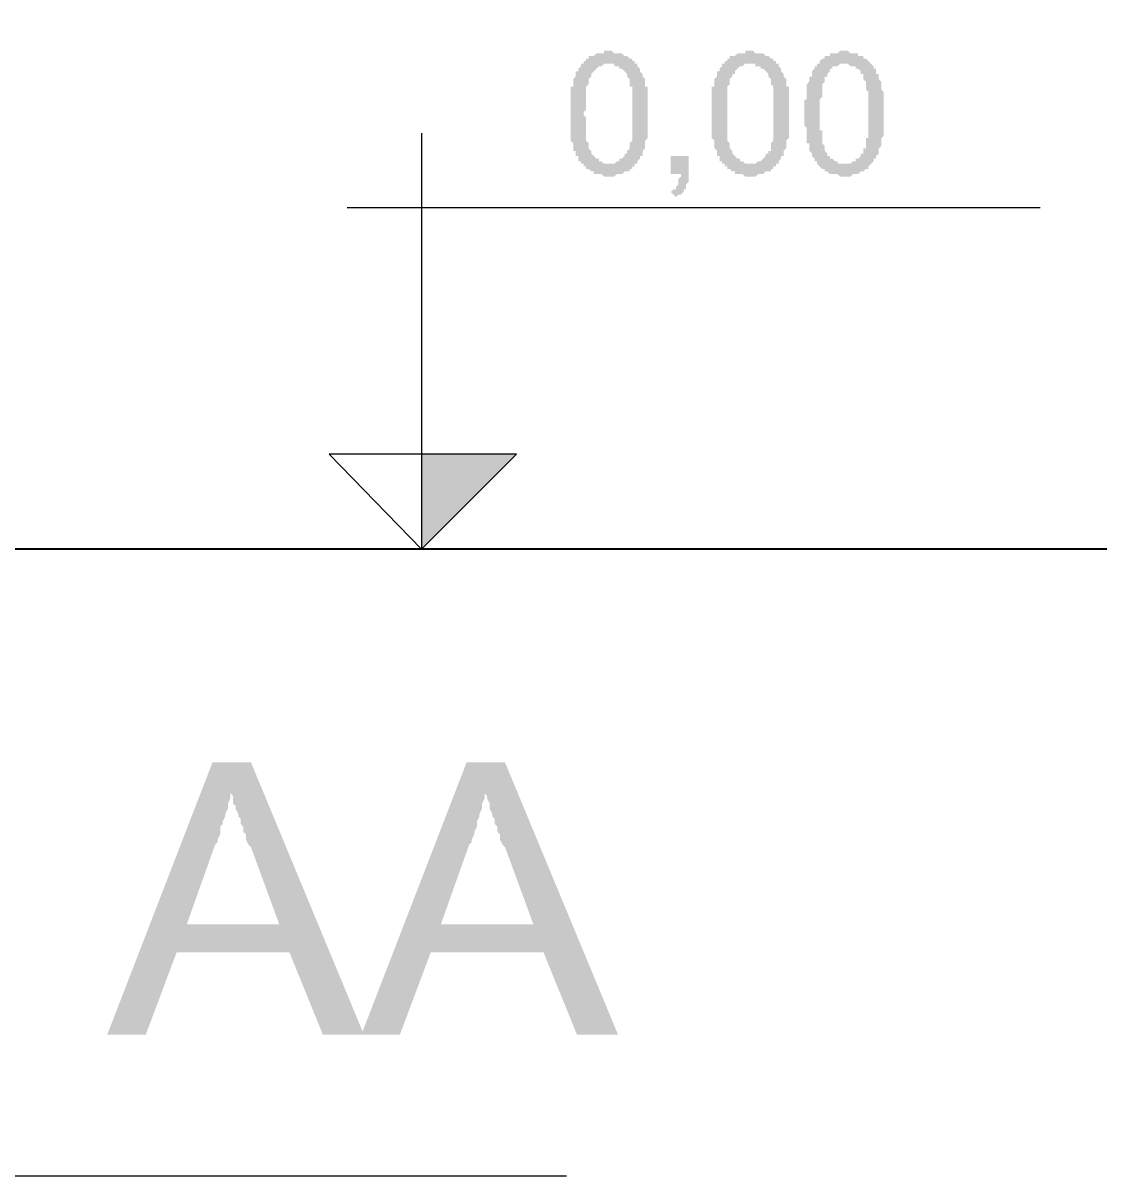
# Model space of a CAD drawing. Header units: millimetres. Extents: x 501.7 to 522.3, y 459.6 to 471.4.
# Drawn here: x 505.655 to 507.429, y 460.22 to 462.121 of the extents above; entities that cross this region are included whole.
import ezdxf

# ---------------------------------------------------------------- set-up
doc = ezdxf.new("R2010")
doc.units = ezdxf.units.MM
for name, color, linetype in [('ARQ_ALV VS', 2, 'Continuous'), ('PDF3_SIMB_01', 7, 'Continuous'), ('PDF3_SIMB_02', 7, 'Continuous'), ('PDF3_SIMB_TXT', 7, 'Continuous')]:
    doc.layers.add(name, color=color, linetype=linetype)
doc.layers.add('ARQ_COTA_AZUL', color=5, linetype='Continuous', lineweight=20, true_color=0x0000ff)
doc.layers.add('PDF3_SIMB_PREENCHIMENTO', color=7, linetype='Continuous', true_color=0xbababa)
doc.styles.add('cota', font='arial.ttf')
doc.dimstyles.new('Info 01 - annot', dxfattribs={"dimtxt": 2, "dimasz": 3, "dimexe": 1, "dimexo": 1, "dimgap": 1, "dimtad": 1, "dimzin": 4, "dimtxsty": 'cota', "dimblk": 'DOTSMALL', "dimcen": 2, "dimdle": 1, "dimclrd": 256, "dimclre": 256, "dimclrt": 1, "dimazin": 2, "dimtfac": 0.09, "dimtix": 1, "dimtmove": 2, "dimatfit": 2, "dimfxl": 5, "dimfxlon": 1, "dimtolj": 1, "dimtzin": 4, "dimlwd": -1, "dimarcsym": 1})

# ---------------------------------------------------------------- blocks, each defined once
blk = doc.blocks.new('_DotSmall')
at = {"color": 0, "linetype": 'ByBlock', "const_width": 0.5}
blk.add_lwpolyline([(-0.0625, 0, 1), (0.0625, 0, 1)], format="xyb", close=True, dxfattribs=at)
blk = doc.blocks.new('*D40')
at = {"layer": 'ARQ_COTA_AZUL', "transparency": 16777216}
blk.add_line((502.0554, 461.1533), (502.0554, 471.1533), dxfattribs=at)
at = {"layer": 'ARQ_COTA_AZUL', "lineweight": -2, "transparency": 16777216}
for p, q in [((502.5554, 471.0533), (501.9554, 471.0533)), ((502.5554, 461.2533), (501.9554, 461.2533))]:
    blk.add_line(p, q, dxfattribs=at)
at = {"layer": 'ARQ_COTA_AZUL', "transparency": 16777216, "xscale": 0.3, "yscale": 0.3, "zscale": 0.3}
for p, rotation in [((502.0554, 471.0533), 90), ((502.0554, 461.2533), 270)]:
    blk.add_blockref('_DotSmall', p, dxfattribs=dict(at, rotation=rotation))
at = {"layer": 'ARQ_COTA_AZUL', "color": 1, "transparency": 16777216, "insert": (501.8352, 466.1533), "char_height": 0.2, "attachment_point": 5, "rotation": 90, "style": 'cota'}
blk.add_mtext('\\A1;9,80', dxfattribs=at)

msp = doc.modelspace()

# ---------------------------------------------------------------- hatches: boundary and pattern name
at = {"layer": 'PDF3_SIMB_TXT', "transparency": 33554559}
h = msp.add_hatch(color=256, dxfattribs=at)
h.paths.add_polyline_path([(506.5578, 461.969), (506.5578, 461.9733), (506.5578, 461.9775), (506.5578, 461.9817), (506.5578, 461.986), (506.5578, 461.986), (506.5578, 461.9902), (506.5578, 461.9944), (506.5578, 461.9944), (506.5578, 461.9987), (506.5578, 462.0029), (506.5578, 462.0029), (506.5578, 462.0071), (506.5578, 462.0114), (506.5578, 462.0114), (506.5578, 462.0156), (506.562, 462.0156), (506.562, 462.0198), (506.562, 462.0241), (506.562, 462.0241), (506.562, 462.0283), (506.562, 462.0283), (506.5663, 462.0325), (506.5663, 462.0325), (506.5663, 462.0368), (506.5663, 462.041), (506.5705, 462.041), (506.5705, 462.0452), (506.5705, 462.0452), (506.5747, 462.0495), (506.5747, 462.0495), (506.5747, 462.0537), (506.579, 462.0537), (506.579, 462.0579), (506.5832, 462.0579), (506.5832, 462.0622), (506.5832, 462.0622), (506.5874, 462.0622), (506.5874, 462.0664), (506.5917, 462.0664), (506.5917, 462.0664), (506.5959, 462.0664), (506.6001, 462.0706), (506.6001, 462.0706), (506.6044, 462.0706), (506.6044, 462.0706), (506.6086, 462.0706), (506.6128, 462.0706), (506.6128, 462.0749), (506.6171, 462.0749), (506.6213, 462.0749), (506.6213, 462.0749), (506.6255, 462.0749), (506.6255, 462.0749), (506.6298, 462.0706), (506.634, 462.0706), (506.634, 462.0706), (506.6382, 462.0706), (506.6425, 462.0706), (506.6425, 462.0706), (506.6467, 462.0664), (506.6467, 462.0664), (506.6509, 462.0664), (506.6509, 462.0664), (506.6552, 462.0622), (506.6552, 462.0622), (506.6594, 462.0622), (506.6594, 462.0579), (506.6636, 462.0579), (506.6636, 462.0537), (506.6679, 462.0537), (506.6679, 462.0495), (506.6679, 462.0495), (506.6721, 462.0452), (506.6721, 462.0452), (506.6721, 462.041), (506.6763, 462.0368), (506.6763, 462.0368), (506.6763, 462.0325), (506.6763, 462.0325), (506.6806, 462.0283), (506.6806, 462.0241), (506.6806, 462.0241), (506.6806, 462.0198), (506.6806, 462.0198), (506.6806, 462.0156), (506.6848, 462.0156), (506.6848, 462.0114), (506.6848, 462.0114), (506.6848, 462.0071), (506.6848, 462.0029), (506.6848, 462.0029), (506.6848, 461.9987), (506.6848, 461.9944), (506.6848, 461.9944), (506.6848, 461.9902), (506.6848, 461.986), (506.6848, 461.986), (506.6848, 461.9817), (506.6848, 461.9775), (506.6848, 461.9733), (506.6848, 461.969), (506.6848, 461.969), (506.6848, 461.969), (506.6848, 461.9648), (506.6848, 461.9606), (506.6848, 461.9563), (506.6848, 461.9563), (506.6848, 461.9521), (506.6848, 461.9479), (506.6848, 461.9436), (506.6848, 461.9436), (506.6848, 461.9394), (506.6848, 461.9352), (506.6848, 461.9352), (506.6848, 461.9309), (506.6848, 461.9309), (506.6806, 461.9267), (506.6806, 461.9225), (506.6806, 461.9225), (506.6806, 461.9182), (506.6806, 461.9182), (506.6806, 461.914), (506.6806, 461.914), (506.6763, 461.9098), (506.6763, 461.9098), (506.6763, 461.9055), (506.6763, 461.9013), (506.6721, 461.9013), (506.6721, 461.8971), (506.6721, 461.8971), (506.6679, 461.8928), (506.6679, 461.8928), (506.6679, 461.8886), (506.6636, 461.8886), (506.6636, 461.8844), (506.6594, 461.8844), (506.6594, 461.8801), (506.6594, 461.8801), (506.6552, 461.8801), (506.6552, 461.8759), (506.6509, 461.8759), (506.6467, 461.8759), (506.6467, 461.8759), (506.6425, 461.8717), (506.6425, 461.8717), (506.6382, 461.8717), (506.6382, 461.8717), (506.634, 461.8717), (506.6298, 461.8674), (506.6298, 461.8674), (506.6255, 461.8674), (506.6213, 461.8674), (506.6213, 461.8674), (506.6171, 461.8674), (506.6171, 461.8674), (506.6128, 461.8674), (506.6086, 461.8717), (506.6086, 461.8717), (506.6044, 461.8717), (506.6001, 461.8717), (506.6001, 461.8717), (506.5959, 461.8717), (506.5959, 461.8759), (506.5917, 461.8759), (506.5917, 461.8759), (506.5874, 461.8801), (506.5874, 461.8801), (506.5832, 461.8801), (506.5832, 461.8844), (506.579, 461.8844), (506.579, 461.8886), (506.5747, 461.8886), (506.5747, 461.8886), (506.5747, 461.8928), (506.5747, 461.8928), (506.5705, 461.8928), (506.5705, 461.8971), (506.5705, 461.8971), (506.5705, 461.9013), (506.5663, 461.9013), (506.5663, 461.9055), (506.5663, 461.9055), (506.5663, 461.9098), (506.562, 461.9098), (506.562, 461.914), (506.562, 461.914), (506.562, 461.9182), (506.562, 461.9225), (506.562, 461.9225), (506.5578, 461.9267), (506.5578, 461.9309), (506.5578, 461.9309), (506.5578, 461.9352), (506.5578, 461.9394), (506.5578, 461.9394), (506.5578, 461.9436), (506.5578, 461.9479), (506.5578, 461.9521), (506.5578, 461.9521), (506.5578, 461.9563), (506.5578, 461.9606), (506.5578, 461.9648), (506.5578, 461.969), (506.5578, 461.969)], flags=0)
h.paths.add_polyline_path([(506.579, 461.969), (506.5832, 461.9648), (506.5832, 461.9648), (506.5832, 461.9606), (506.5832, 461.9563), (506.5832, 461.9521), (506.5832, 461.9479), (506.5832, 461.9436), (506.5832, 461.9436), (506.5832, 461.9394), (506.5832, 461.9352), (506.5832, 461.9352), (506.5832, 461.9309), (506.5832, 461.9267), (506.5832, 461.9267), (506.5874, 461.9225), (506.5874, 461.9225), (506.5874, 461.9182), (506.5874, 461.9182), (506.5874, 461.914), (506.5874, 461.914), (506.5917, 461.9098), (506.5917, 461.9098), (506.5917, 461.9055), (506.5917, 461.9055), (506.5917, 461.9055), (506.5959, 461.9013), (506.5959, 461.9013), (506.6001, 461.8971), (506.6001, 461.8971), (506.6044, 461.8971), (506.6044, 461.8928), (506.6086, 461.8928), (506.6086, 461.8928), (506.6128, 461.8886), (506.6128, 461.8886), (506.6171, 461.8886), (506.6213, 461.8886), (506.6213, 461.8886), (506.6255, 461.8886), (506.6255, 461.8886), (506.6298, 461.8886), (506.6298, 461.8886), (506.634, 461.8928), (506.634, 461.8928), (506.6382, 461.8928), (506.6382, 461.8971), (506.6425, 461.8971), (506.6425, 461.8971), (506.6467, 461.9013), (506.6467, 461.9055), (506.6509, 461.9055), (506.6509, 461.9055), (506.6509, 461.9098), (506.6509, 461.9098), (506.6509, 461.9098), (506.6552, 461.914), (506.6552, 461.914), (506.6552, 461.9182), (506.6552, 461.9182), (506.6552, 461.9225), (506.6552, 461.9225), (506.6594, 461.9267), (506.6594, 461.9309), (506.6594, 461.9309), (506.6594, 461.9352), (506.6594, 461.9394), (506.6594, 461.9394), (506.6594, 461.9436), (506.6594, 461.9479), (506.6594, 461.9521), (506.6594, 461.9563), (506.6594, 461.9563), (506.6594, 461.9606), (506.6594, 461.9648), (506.6594, 461.969), (506.6594, 461.969), (506.6594, 461.9733), (506.6594, 461.9775), (506.6594, 461.9817), (506.6594, 461.986), (506.6594, 461.9902), (506.6594, 461.9944), (506.6594, 461.9944), (506.6594, 461.9987), (506.6594, 462.0029), (506.6594, 462.0071), (506.6594, 462.0071), (506.6594, 462.0114), (506.6594, 462.0156), (506.6552, 462.0156), (506.6552, 462.0198), (506.6552, 462.0198), (506.6552, 462.0241), (506.6552, 462.0241), (506.6552, 462.0283), (506.6552, 462.0283), (506.6509, 462.0325), (506.6509, 462.0325), (506.6509, 462.0325), (506.6509, 462.0368), (506.6509, 462.0368), (506.6467, 462.041), (506.6467, 462.041), (506.6425, 462.0452), (506.6425, 462.0452), (506.6382, 462.0452), (506.6382, 462.0495), (506.634, 462.0495), (506.634, 462.0495), (506.6298, 462.0495), (506.6298, 462.0537), (506.6255, 462.0537), (506.6213, 462.0537), (506.6213, 462.0537), (506.6171, 462.0537), (506.6171, 462.0537), (506.6128, 462.0537), (506.6086, 462.0495), (506.6086, 462.0495), (506.6044, 462.0495), (506.6044, 462.0495), (506.6001, 462.0452), (506.6001, 462.0452), (506.5959, 462.041), (506.5959, 462.041), (506.5917, 462.0368), (506.5917, 462.0368), (506.5917, 462.0368), (506.5917, 462.0325), (506.5917, 462.0325), (506.5874, 462.0283), (506.5874, 462.0283), (506.5874, 462.0241), (506.5874, 462.0241), (506.5874, 462.0198), (506.5874, 462.0198), (506.5832, 462.0156), (506.5832, 462.0156), (506.5832, 462.0114), (506.5832, 462.0071), (506.5832, 462.0071), (506.5832, 462.0029), (506.5832, 461.9987), (506.5832, 461.9944), (506.5832, 461.9944), (506.5832, 461.9902), (506.5832, 461.986), (506.5832, 461.9817), (506.5832, 461.9775), (506.5832, 461.9775), (506.579, 461.9733), (506.579, 461.969)], flags=0)
h = msp.add_hatch(color=256, dxfattribs=at)
h.paths.add_polyline_path([(506.7906, 461.969), (506.7906, 461.9733), (506.7906, 461.9775), (506.7906, 461.9817), (506.7906, 461.986), (506.7906, 461.986), (506.7906, 461.9902), (506.7906, 461.9944), (506.7906, 461.9944), (506.7906, 461.9987), (506.7906, 462.0029), (506.7906, 462.0029), (506.7906, 462.0071), (506.7906, 462.0114), (506.7906, 462.0114), (506.7906, 462.0156), (506.7949, 462.0156), (506.7949, 462.0198), (506.7949, 462.0241), (506.7949, 462.0241), (506.7949, 462.0283), (506.7949, 462.0283), (506.7991, 462.0325), (506.7991, 462.0325), (506.7991, 462.0368), (506.7991, 462.041), (506.8033, 462.041), (506.8033, 462.0452), (506.8033, 462.0452), (506.8076, 462.0495), (506.8076, 462.0495), (506.8076, 462.0537), (506.8118, 462.0537), (506.8118, 462.0579), (506.816, 462.0579), (506.816, 462.0622), (506.816, 462.0622), (506.8203, 462.0622), (506.8203, 462.0664), (506.8245, 462.0664), (506.8245, 462.0664), (506.8288, 462.0664), (506.833, 462.0706), (506.833, 462.0706), (506.8372, 462.0706), (506.8372, 462.0706), (506.8415, 462.0706), (506.8457, 462.0706), (506.8457, 462.0749), (506.8499, 462.0749), (506.8542, 462.0749), (506.8542, 462.0749), (506.8584, 462.0749), (506.8584, 462.0749), (506.8626, 462.0706), (506.8669, 462.0706), (506.8669, 462.0706), (506.8711, 462.0706), (506.8753, 462.0706), (506.8753, 462.0706), (506.8796, 462.0664), (506.8796, 462.0664), (506.8838, 462.0664), (506.8838, 462.0664), (506.888, 462.0622), (506.888, 462.0622), (506.8923, 462.0622), (506.8923, 462.0579), (506.8965, 462.0579), (506.8965, 462.0537), (506.9007, 462.0537), (506.9007, 462.0495), (506.9007, 462.0495), (506.905, 462.0452), (506.905, 462.0452), (506.905, 462.041), (506.9092, 462.0368), (506.9092, 462.0368), (506.9092, 462.0325), (506.9092, 462.0325), (506.9134, 462.0283), (506.9134, 462.0241), (506.9134, 462.0241), (506.9134, 462.0198), (506.9134, 462.0198), (506.9134, 462.0156), (506.9177, 462.0156), (506.9177, 462.0114), (506.9177, 462.0114), (506.9177, 462.0071), (506.9177, 462.0029), (506.9177, 462.0029), (506.9177, 461.9987), (506.9177, 461.9944), (506.9177, 461.9944), (506.9177, 461.9902), (506.9177, 461.986), (506.9177, 461.986), (506.9177, 461.9817), (506.9177, 461.9775), (506.9177, 461.9733), (506.9177, 461.969), (506.9177, 461.969), (506.9177, 461.969), (506.9177, 461.9648), (506.9177, 461.9606), (506.9177, 461.9563), (506.9177, 461.9563), (506.9177, 461.9521), (506.9177, 461.9479), (506.9177, 461.9436), (506.9177, 461.9436), (506.9177, 461.9394), (506.9177, 461.9352), (506.9177, 461.9352), (506.9177, 461.9309), (506.9177, 461.9309), (506.9134, 461.9267), (506.9134, 461.9225), (506.9134, 461.9225), (506.9134, 461.9182), (506.9134, 461.9182), (506.9134, 461.914), (506.9134, 461.914), (506.9092, 461.9098), (506.9092, 461.9098), (506.9092, 461.9055), (506.9092, 461.9013), (506.905, 461.9013), (506.905, 461.8971), (506.905, 461.8971), (506.9007, 461.8928), (506.9007, 461.8928), (506.9007, 461.8886), (506.8965, 461.8886), (506.8965, 461.8844), (506.8923, 461.8844), (506.8923, 461.8801), (506.8923, 461.8801), (506.888, 461.8801), (506.888, 461.8759), (506.8838, 461.8759), (506.8838, 461.8759), (506.8796, 461.8759), (506.8753, 461.8717), (506.8753, 461.8717), (506.8711, 461.8717), (506.8711, 461.8717), (506.8669, 461.8717), (506.8626, 461.8674), (506.8626, 461.8674), (506.8584, 461.8674), (506.8542, 461.8674), (506.8542, 461.8674), (506.8499, 461.8674), (506.8499, 461.8674), (506.8457, 461.8674), (506.8415, 461.8717), (506.8415, 461.8717), (506.8372, 461.8717), (506.833, 461.8717), (506.833, 461.8717), (506.8288, 461.8717), (506.8288, 461.8759), (506.8245, 461.8759), (506.8245, 461.8759), (506.8203, 461.8801), (506.8203, 461.8801), (506.816, 461.8801), (506.816, 461.8844), (506.8118, 461.8844), (506.8118, 461.8886), (506.8076, 461.8886), (506.8076, 461.8886), (506.8076, 461.8928), (506.8076, 461.8928), (506.8033, 461.8928), (506.8033, 461.8971), (506.8033, 461.8971), (506.8033, 461.9013), (506.7991, 461.9013), (506.7991, 461.9055), (506.7991, 461.9055), (506.7991, 461.9098), (506.7991, 461.9098), (506.7949, 461.914), (506.7949, 461.914), (506.7949, 461.9182), (506.7949, 461.9225), (506.7949, 461.9225), (506.7949, 461.9267), (506.7906, 461.9309), (506.7906, 461.9309), (506.7906, 461.9352), (506.7906, 461.9394), (506.7906, 461.9394), (506.7906, 461.9436), (506.7906, 461.9479), (506.7906, 461.9521), (506.7906, 461.9521), (506.7906, 461.9563), (506.7906, 461.9606), (506.7906, 461.9648), (506.7906, 461.969), (506.7906, 461.969)], flags=0)
h.paths.add_polyline_path([(506.816, 461.969), (506.816, 461.9648), (506.816, 461.9648), (506.816, 461.9606), (506.816, 461.9563), (506.816, 461.9521), (506.816, 461.9479), (506.816, 461.9436), (506.816, 461.9436), (506.816, 461.9394), (506.816, 461.9352), (506.816, 461.9352), (506.816, 461.9309), (506.816, 461.9267), (506.816, 461.9267), (506.8203, 461.9225), (506.8203, 461.9225), (506.8203, 461.9182), (506.8203, 461.9182), (506.8203, 461.914), (506.8203, 461.914), (506.8245, 461.9098), (506.8245, 461.9098), (506.8245, 461.9055), (506.8245, 461.9055), (506.8245, 461.9055), (506.8288, 461.9013), (506.8288, 461.9013), (506.833, 461.8971), (506.833, 461.8971), (506.8372, 461.8971), (506.8372, 461.8928), (506.8415, 461.8928), (506.8415, 461.8928), (506.8457, 461.8886), (506.8457, 461.8886), (506.8499, 461.8886), (506.8542, 461.8886), (506.8542, 461.8886), (506.8584, 461.8886), (506.8584, 461.8886), (506.8626, 461.8886), (506.8626, 461.8886), (506.8669, 461.8928), (506.8669, 461.8928), (506.8711, 461.8928), (506.8753, 461.8971), (506.8753, 461.8971), (506.8753, 461.8971), (506.8796, 461.9013), (506.8796, 461.9055), (506.8838, 461.9055), (506.8838, 461.9055), (506.8838, 461.9098), (506.8838, 461.9098), (506.888, 461.9098), (506.888, 461.914), (506.888, 461.914), (506.888, 461.9182), (506.888, 461.9182), (506.888, 461.9225), (506.888, 461.9225), (506.8923, 461.9267), (506.8923, 461.9309), (506.8923, 461.9309), (506.8923, 461.9352), (506.8923, 461.9394), (506.8923, 461.9394), (506.8923, 461.9436), (506.8923, 461.9479), (506.8923, 461.9521), (506.8923, 461.9563), (506.8923, 461.9563), (506.8923, 461.9606), (506.8923, 461.9648), (506.8923, 461.969), (506.8923, 461.969), (506.8923, 461.9733), (506.8923, 461.9775), (506.8923, 461.9817), (506.8923, 461.986), (506.8923, 461.9902), (506.8923, 461.9944), (506.8923, 461.9944), (506.8923, 461.9987), (506.8923, 462.0029), (506.8923, 462.0071), (506.8923, 462.0071), (506.8923, 462.0114), (506.8923, 462.0156), (506.8923, 462.0156), (506.888, 462.0198), (506.888, 462.0198), (506.888, 462.0241), (506.888, 462.0241), (506.888, 462.0283), (506.888, 462.0283), (506.8838, 462.0325), (506.8838, 462.0325), (506.8838, 462.0325), (506.8838, 462.0368), (506.8838, 462.0368), (506.8796, 462.041), (506.8796, 462.041), (506.8753, 462.0452), (506.8753, 462.0452), (506.8711, 462.0452), (506.8711, 462.0495), (506.8669, 462.0495), (506.8669, 462.0495), (506.8626, 462.0495), (506.8626, 462.0537), (506.8584, 462.0537), (506.8542, 462.0537), (506.8542, 462.0537), (506.8499, 462.0537), (506.8499, 462.0537), (506.8457, 462.0537), (506.8415, 462.0495), (506.8415, 462.0495), (506.8372, 462.0495), (506.8372, 462.0495), (506.833, 462.0452), (506.833, 462.0452), (506.8288, 462.041), (506.8288, 462.041), (506.8288, 462.0368), (506.8245, 462.0368), (506.8245, 462.0368), (506.8245, 462.0325), (506.8245, 462.0325), (506.8203, 462.0283), (506.8203, 462.0283), (506.8203, 462.0241), (506.8203, 462.0241), (506.8203, 462.0198), (506.8203, 462.0198), (506.816, 462.0156), (506.816, 462.0156), (506.816, 462.0114), (506.816, 462.0071), (506.816, 462.0071), (506.816, 462.0029), (506.816, 461.9987), (506.816, 461.9944), (506.816, 461.9944), (506.816, 461.9902), (506.816, 461.986), (506.816, 461.9817), (506.816, 461.9775), (506.816, 461.9775), (506.816, 461.9733), (506.816, 461.969)], flags=0)
h = msp.add_hatch(color=256, dxfattribs=at)
h.paths.add_polyline_path([(506.9431, 461.969), (506.9431, 461.9733), (506.9431, 461.9775), (506.9431, 461.9817), (506.9431, 461.986), (506.9431, 461.986), (506.9431, 461.9902), (506.9431, 461.9944), (506.9473, 461.9944), (506.9473, 461.9987), (506.9473, 462.0029), (506.9473, 462.0029), (506.9473, 462.0071), (506.9473, 462.0114), (506.9473, 462.0114), (506.9473, 462.0156), (506.9473, 462.0156), (506.9473, 462.0198), (506.9515, 462.0241), (506.9515, 462.0241), (506.9515, 462.0283), (506.9515, 462.0283), (506.9515, 462.0325), (506.9558, 462.0325), (506.9558, 462.0368), (506.9558, 462.041), (506.9558, 462.041), (506.96, 462.0452), (506.96, 462.0452), (506.96, 462.0495), (506.9642, 462.0495), (506.9642, 462.0537), (506.9685, 462.0537), (506.9685, 462.0579), (506.9685, 462.0579), (506.9727, 462.0622), (506.9727, 462.0622), (506.9769, 462.0622), (506.9769, 462.0664), (506.9812, 462.0664), (506.9812, 462.0664), (506.9854, 462.0664), (506.9854, 462.0706), (506.9896, 462.0706), (506.9939, 462.0706), (506.9939, 462.0706), (506.9981, 462.0706), (506.9981, 462.0706), (507.0023, 462.0749), (507.0066, 462.0749), (507.0108, 462.0749), (507.0108, 462.0749), (507.0108, 462.0749), (507.015, 462.0749), (507.0193, 462.0706), (507.0193, 462.0706), (507.0235, 462.0706), (507.0277, 462.0706), (507.0277, 462.0706), (507.032, 462.0706), (507.032, 462.0664), (507.0362, 462.0664), (507.0362, 462.0664), (507.0404, 462.0664), (507.0404, 462.0622), (507.0447, 462.0622), (507.0447, 462.0622), (507.0489, 462.0579), (507.0489, 462.0579), (507.0531, 462.0537), (507.0531, 462.0537), (507.0574, 462.0495), (507.0574, 462.0495), (507.0574, 462.0452), (507.0616, 462.0452), (507.0616, 462.041), (507.0616, 462.0368), (507.0658, 462.0368), (507.0658, 462.0325), (507.0658, 462.0325), (507.0658, 462.0283), (507.0701, 462.0241), (507.0701, 462.0241), (507.0701, 462.0198), (507.0701, 462.0198), (507.0701, 462.0156), (507.0701, 462.0156), (507.0701, 462.0114), (507.0701, 462.0114), (507.0743, 462.0071), (507.0743, 462.0029), (507.0743, 462.0029), (507.0743, 461.9987), (507.0743, 461.9944), (507.0743, 461.9944), (507.0743, 461.9902), (507.0743, 461.986), (507.0743, 461.986), (507.0743, 461.9817), (507.0743, 461.9775), (507.0743, 461.9733), (507.0743, 461.969), (507.0743, 461.969), (507.0743, 461.969), (507.0743, 461.9648), (507.0743, 461.9606), (507.0743, 461.9563), (507.0743, 461.9563), (507.0743, 461.9521), (507.0743, 461.9479), (507.0743, 461.9436), (507.0743, 461.9436), (507.0743, 461.9394), (507.0743, 461.9352), (507.0743, 461.9352), (507.0701, 461.9309), (507.0701, 461.9309), (507.0701, 461.9267), (507.0701, 461.9225), (507.0701, 461.9225), (507.0701, 461.9182), (507.0701, 461.9182), (507.0658, 461.914), (507.0658, 461.914), (507.0658, 461.9098), (507.0658, 461.9098), (507.0658, 461.9055), (507.0616, 461.9013), (507.0616, 461.9013), (507.0616, 461.8971), (507.0574, 461.8971), (507.0574, 461.8928), (507.0574, 461.8928), (507.0531, 461.8886), (507.0531, 461.8886), (507.0489, 461.8844), (507.0489, 461.8844), (507.0489, 461.8801), (507.0447, 461.8801), (507.0447, 461.8801), (507.0404, 461.8759), (507.0404, 461.8759), (507.0362, 461.8759), (507.0362, 461.8759), (507.032, 461.8717), (507.0277, 461.8717), (507.0277, 461.8717), (507.0235, 461.8717), (507.0235, 461.8717), (507.0193, 461.8674), (507.015, 461.8674), (507.015, 461.8674), (507.0108, 461.8674), (507.0108, 461.8674), (507.0066, 461.8674), (507.0023, 461.8674), (507.0023, 461.8674), (506.9981, 461.8717), (506.9939, 461.8717), (506.9939, 461.8717), (506.9896, 461.8717), (506.9854, 461.8717), (506.9854, 461.8717), (506.9812, 461.8759), (506.9812, 461.8759), (506.9769, 461.8759), (506.9769, 461.8801), (506.9727, 461.8801), (506.9727, 461.8801), (506.9685, 461.8844), (506.9685, 461.8844), (506.9642, 461.8886), (506.9642, 461.8886), (506.9642, 461.8886), (506.9642, 461.8928), (506.96, 461.8928), (506.96, 461.8928), (506.96, 461.8971), (506.96, 461.8971), (506.9558, 461.9013), (506.9558, 461.9013), (506.9558, 461.9055), (506.9558, 461.9055), (506.9515, 461.9098), (506.9515, 461.9098), (506.9515, 461.914), (506.9515, 461.914), (506.9515, 461.9182), (506.9515, 461.9225), (506.9473, 461.9225), (506.9473, 461.9267), (506.9473, 461.9309), (506.9473, 461.9309), (506.9473, 461.9352), (506.9473, 461.9394), (506.9473, 461.9394), (506.9473, 461.9436), (506.9473, 461.9479), (506.9431, 461.9521), (506.9431, 461.9521), (506.9431, 461.9563), (506.9431, 461.9606), (506.9431, 461.9648), (506.9431, 461.969), (506.9431, 461.969)], flags=0)
h.paths.add_polyline_path([(506.9685, 461.969), (506.9685, 461.9648), (506.9685, 461.9648), (506.9685, 461.9606), (506.9685, 461.9563), (506.9685, 461.9521), (506.9685, 461.9479), (506.9685, 461.9436), (506.9727, 461.9436), (506.9727, 461.9394), (506.9727, 461.9352), (506.9727, 461.9352), (506.9727, 461.9309), (506.9727, 461.9267), (506.9727, 461.9267), (506.9727, 461.9225), (506.9727, 461.9225), (506.9769, 461.9182), (506.9769, 461.9182), (506.9769, 461.914), (506.9769, 461.914), (506.9769, 461.9098), (506.9769, 461.9098), (506.9812, 461.9055), (506.9812, 461.9055), (506.9812, 461.9055), (506.9812, 461.9013), (506.9854, 461.9013), (506.9854, 461.8971), (506.9896, 461.8971), (506.9896, 461.8971), (506.9939, 461.8928), (506.9939, 461.8928), (506.9981, 461.8928), (506.9981, 461.8886), (507.0023, 461.8886), (507.0066, 461.8886), (507.0066, 461.8886), (507.0108, 461.8886), (507.0108, 461.8886), (507.015, 461.8886), (507.015, 461.8886), (507.0193, 461.8886), (507.0235, 461.8928), (507.0235, 461.8928), (507.0277, 461.8928), (507.0277, 461.8971), (507.032, 461.8971), (507.032, 461.8971), (507.0362, 461.9013), (507.0362, 461.9055), (507.0362, 461.9055), (507.0404, 461.9055), (507.0404, 461.9098), (507.0404, 461.9098), (507.0404, 461.9098), (507.0404, 461.914), (507.0447, 461.914), (507.0447, 461.9182), (507.0447, 461.9182), (507.0447, 461.9225), (507.0447, 461.9225), (507.0447, 461.9267), (507.0447, 461.9309), (507.0489, 461.9309), (507.0489, 461.9352), (507.0489, 461.9394), (507.0489, 461.9394), (507.0489, 461.9436), (507.0489, 461.9479), (507.0489, 461.9521), (507.0489, 461.9563), (507.0489, 461.9563), (507.0489, 461.9606), (507.0489, 461.9648), (507.0489, 461.969), (507.0489, 461.969), (507.0489, 461.9733), (507.0489, 461.9775), (507.0489, 461.9817), (507.0489, 461.986), (507.0489, 461.9902), (507.0489, 461.9944), (507.0489, 461.9944), (507.0489, 461.9987), (507.0489, 462.0029), (507.0489, 462.0071), (507.0489, 462.0071), (507.0447, 462.0114), (507.0447, 462.0156), (507.0447, 462.0156), (507.0447, 462.0198), (507.0447, 462.0198), (507.0447, 462.0241), (507.0447, 462.0241), (507.0404, 462.0283), (507.0404, 462.0283), (507.0404, 462.0325), (507.0404, 462.0325), (507.0404, 462.0325), (507.0404, 462.0368), (507.0362, 462.0368), (507.0362, 462.041), (507.0362, 462.041), (507.032, 462.0452), (507.032, 462.0452), (507.0277, 462.0452), (507.0277, 462.0495), (507.0235, 462.0495), (507.0193, 462.0495), (507.0193, 462.0495), (507.015, 462.0537), (507.015, 462.0537), (507.0108, 462.0537), (507.0108, 462.0537), (507.0066, 462.0537), (507.0023, 462.0537), (507.0023, 462.0537), (506.9981, 462.0495), (506.9981, 462.0495), (506.9939, 462.0495), (506.9896, 462.0495), (506.9896, 462.0452), (506.9854, 462.0452), (506.9854, 462.041), (506.9854, 462.041), (506.9812, 462.0368), (506.9812, 462.0368), (506.9812, 462.0368), (506.9812, 462.0325), (506.9769, 462.0325), (506.9769, 462.0283), (506.9769, 462.0283), (506.9769, 462.0241), (506.9769, 462.0241), (506.9727, 462.0198), (506.9727, 462.0198), (506.9727, 462.0156), (506.9727, 462.0156), (506.9727, 462.0114), (506.9727, 462.0071), (506.9727, 462.0071), (506.9727, 462.0029), (506.9727, 461.9987), (506.9685, 461.9944), (506.9685, 461.9944), (506.9685, 461.9902), (506.9685, 461.986), (506.9685, 461.9817), (506.9685, 461.9775), (506.9685, 461.9775), (506.9685, 461.9733), (506.9685, 461.969)], flags=0)
msp.add_hatch(color=256, dxfattribs=at).paths.add_polyline_path([(506.7229, 461.8717), (506.7229, 461.9013), (506.7525, 461.9013), (506.7525, 461.8717), (506.7525, 461.8674), (506.7525, 461.8674), (506.7525, 461.8632), (506.7525, 461.859), (506.7525, 461.859), (506.7483, 461.8547), (506.7483, 461.8505), (506.7483, 461.8505), (506.7483, 461.8463), (506.7483, 461.8463), (506.7441, 461.8463), (506.7441, 461.842), (506.7441, 461.842), (506.7398, 461.8378), (506.7398, 461.8378), (506.7356, 461.8378), (506.7314, 461.8336), (506.7314, 461.8336), (506.7314, 461.8336), (506.7229, 461.842), (506.7271, 461.8463), (506.7271, 461.8463), (506.7314, 461.8463), (506.7314, 461.8505), (506.7314, 461.8505), (506.7356, 461.8547), (506.7356, 461.8547), (506.7356, 461.859), (506.7356, 461.859), (506.7356, 461.8632), (506.7398, 461.8674), (506.7398, 461.8674), (506.7398, 461.8717), (506.7398, 461.8717)])
h = msp.add_hatch(color=256, dxfattribs=at)
h.paths.add_polyline_path([(505.7934, 460.4528), (505.967, 460.9016), (506.0305, 460.9016), (506.2168, 460.4528), (506.1491, 460.4528), (506.094, 460.5883), (505.9078, 460.5883), (505.857, 460.4528)], flags=0)
h.paths.add_polyline_path([(505.9247, 460.6349), (506.0771, 460.6349), (506.0305, 460.7619), (506.0263, 460.7661), (506.0221, 460.7746), (506.0221, 460.783), (506.0178, 460.7873), (506.0178, 460.7957), (506.0136, 460.8), (506.0136, 460.8084), (506.0094, 460.8127), (506.0094, 460.8169), (506.0051, 460.8254), (506.0051, 460.8296), (506.0009, 460.8338), (506.0009, 460.8423), (506.0009, 460.8465), (505.9967, 460.8508), (505.9967, 460.855), (505.9967, 460.8465), (505.9967, 460.8423), (505.9924, 460.8338), (505.9924, 460.8296), (505.9924, 460.8254), (505.9882, 460.8169), (505.9882, 460.8127), (505.984, 460.8042), (505.984, 460.8), (505.9797, 460.7957), (505.9797, 460.7873), (505.9797, 460.783), (505.9755, 460.7746), (505.9755, 460.7703), (505.9713, 460.7661)], flags=0)
h = msp.add_hatch(color=256, dxfattribs=at)
h.paths.add_polyline_path([(506.2126, 460.4528), (506.3861, 460.9016), (506.4496, 460.9016), (506.6359, 460.4528), (506.5682, 460.4528), (506.5131, 460.5883), (506.3269, 460.5883), (506.2761, 460.4528)], flags=0)
h.paths.add_polyline_path([(506.3438, 460.6349), (506.4962, 460.6349), (506.4496, 460.7619), (506.4454, 460.7661), (506.4412, 460.7746), (506.4412, 460.783), (506.4369, 460.7873), (506.4369, 460.7957), (506.4327, 460.8), (506.4327, 460.8084), (506.4285, 460.8127), (506.4285, 460.8169), (506.4242, 460.8254), (506.4242, 460.8296), (506.4242, 460.8338), (506.42, 460.8423), (506.42, 460.8465), (506.4158, 460.8508), (506.4158, 460.855), (506.4158, 460.8465), (506.4158, 460.8423), (506.4115, 460.8338), (506.4115, 460.8296), (506.4115, 460.8254), (506.4073, 460.8169), (506.4073, 460.8127), (506.4031, 460.8042), (506.4031, 460.8), (506.4031, 460.7957), (506.3988, 460.7873), (506.3988, 460.783), (506.3946, 460.7746), (506.3946, 460.7703), (506.3904, 460.7661)], flags=0)

# ---------------------------------------------------------------- linework, layer by layer
at = {"layer": 'ARQ_ALV VS'}
msp.add_line((508.0021, 461.2533), (505.4021, 461.2533), dxfattribs=at)
at = {"layer": 'PDF3_SIMB_01', "lineweight": 9}
for points in [[(506.312, 461.9392), (506.312, 461.2533)], [(506.1892, 461.8164), (507.3322, 461.8164)]]:
    msp.add_lwpolyline(points, dxfattribs=at)
msp.add_lwpolyline([(506.1595, 461.41), (506.312, 461.2533), (506.4686, 461.41)], close=True, dxfattribs=at)
at = {"layer": 'PDF3_SIMB_02', "lineweight": 20}
msp.add_lwpolyline([(503.016, 460.2199), (506.5509, 460.2199)], dxfattribs=at)
at = {"layer": 'PDF3_SIMB_PREENCHIMENTO', "transparency": 33554559}
msp.add_solid([(506.312, 461.41), (506.4686, 461.41), (506.312, 461.2533)], dxfattribs=at)

# ---------------------------------------------------------------- dimensions: what is measured, and where the dimension line sits
at = {"layer": 'ARQ_COTA_AZUL'}
dim = msp.add_linear_dim(base=(502.0554, 471.0533), p1=(505.4021, 461.2533), p2=(511.4021, 471.0533), angle=90, dimstyle='Info 01 - annot', dxfattribs=at)
dim.commit()
dim.dimension.update_dxf_attribs({"geometry": '*D40', "text_midpoint": (501.8352, 466.1533)})

doc.saveas('drawing.dxf')
